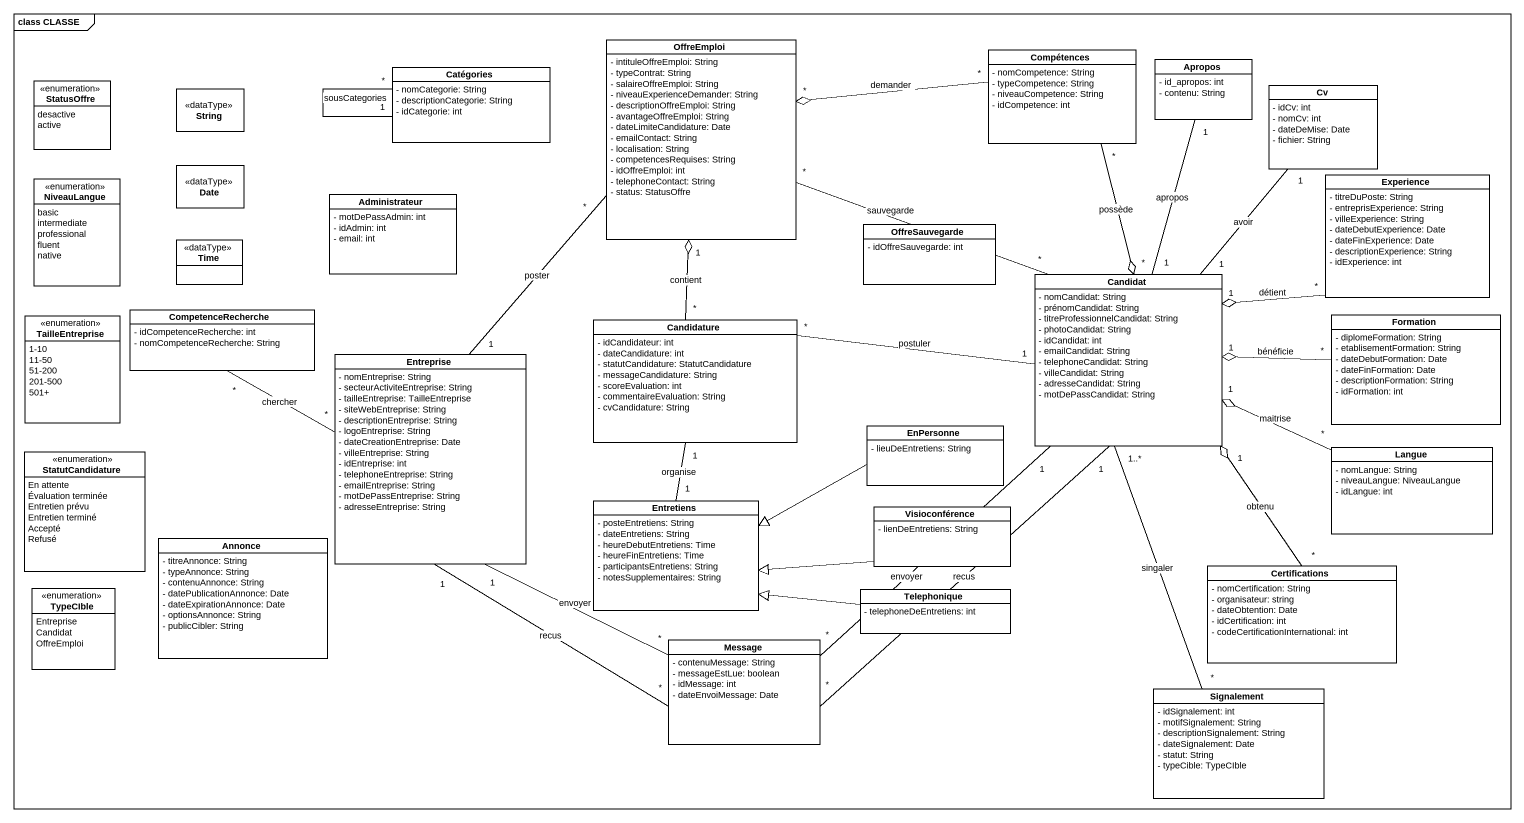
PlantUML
@startuml
mainframe class CLASSE
hide circle
hide empty members
skinparam classAttributeIconSize 0
class OffreEmploi {
  - intituleOffreEmploi: String
  - typeContrat: String
  - salaireOffreEmploi: String
  - niveauExperienceDemander: String
  - descriptionOffreEmploi: String
  - avantageOffreEmploi: String
  - dateLimiteCandidature: Date
  - emailContact: String
  - localisation: String
  - competencesRequises: String
  - idOffreEmploi: int
  - telephoneContact: String
  - status: StatusOffre
}
class Catégories {
  - nomCategorie: String
  - descriptionCategorie: String
  - idCategorie: int
}
class Compétences {
  - nomCompetence: String
  - typeCompetence: String
  - niveauCompetence: String
  - idCompetence: int
}
class Apropos {
  - id_apropos: int
  - contenu: String
}
enum StatusOffre {
  desactive
  active
}
class String <<dataType>>
class Cv {
  - idCv: int
  - nomCv: int
  - dateDeMise: Date
  - fichier: String
}
enum NiveauLangue {
  basic
  intermediate
  professional
  fluent
  native
}
class Date <<dataType>>
class Administrateur {
  - motDePassAdmin: int
  - idAdmin: int
  - email: int
}
class Experience {
  - titreDuPoste: String
  - entreprisExperience: String
  - villeExperience: String
  - dateDebutExperience: Date
  - dateFinExperience: Date
  - descriptionExperience: String
  - idExperience: int
}
class OffreSauvegarde {
  - idOffreSauvegarde: int
}
class Time <<dataType>>
class CompetenceRecherche {
  - idCompetenceRecherche: int
  - nomCompetenceRecherche: String
}
class Candidat {
  - nomCandidat: String
  - prénomCandidat: String
  - titreProfessionnelCandidat: String
  - photoCandidat: String
  - idCandidat: int
  - emailCandidat: String
  - telephoneCandidat: String
  - villeCandidat: String
  - adresseCandidat: String
  - motDePassCandidat: String
}
enum TailleEntreprise {
  1-10
  11-50
  51-200
  201-500
  501+
}
class Candidature {
  - idCandidateur: int
  - dateCandidature: int
  - statutCandidature: StatutCandidature
  - messageCandidature: String
  - scoreEvaluation: int
  - commentaireEvaluation: String
  - cvCandidature: String
}
class Formation {
  - diplomeFormation: String
  - etablisementFormation: String
  - dateDebutFormation: Date
  - dateFinFormation: Date
  - descriptionFormation: String
  - idFormation: int
}
class Entreprise {
  - nomEntreprise: String
  - secteurActiviteEntreprise: String
  - tailleEntreprise: TailleEntreprise
  - siteWebEntreprise: String
  - descriptionEntreprise: String
  - logoEntreprise: String
  - dateCreationEntreprise: Date
  - villeEntreprise: String
  - idEntreprise: int
  - telephoneEntreprise: String
  - emailEntreprise: String
  - motDePassEntreprise: String
  - adresseEntreprise: String
}
class EnPersonne {
  - lieuDeEntretiens: String
}
enum StatutCandidature {
  En attente
  Évaluation terminée
  Entretien prévu
  Entretien terminé
  Accepté
  Refusé
}
class Langue {
  - nomLangue: String
  - niveauLangue: NiveauLangue
  - idLangue: int
}
class Entretiens {
  - posteEntretiens: String
  - dateEntretiens: String
  - heureDebutEntretiens: Time
  - heureFinEntretiens: Time
  - participantsEntretiens: String
  - notesSupplementaires: String
}
class Annonce {
  - titreAnnonce: String
  - typeAnnonce: String
  - contenuAnnonce: String
  - datePublicationAnnonce: Date
  - dateExpirationAnnonce: Date
  - optionsAnnonce: String
  - publicCibler: String
}
class Visioconférence {
  - lienDeEntretiens: String
}
class Certifications {
  - nomCertification: String
  - organisateur: string
  - dateObtention: Date
  - idCertification: int
  - codeCertificationInternational: int
}
enum TypeCIble {
  Entreprise
  Candidat
  OffreEmploi
}
class Telephonique {
  - telephoneDeEntretiens: int
}
class Message {
  - contenuMessage: String
  - messageEstLue: boolean
  - idMessage: int
  - dateEnvoiMessage: Date
}
class Signalement {
  - idSignalement: int
  - motifSignalement: String
  - descriptionSignalement: String
  - dateSignalement: Date
  - statut: String
  - typeCible: TypeCIble
}
OffreEmploi "*" -right- "*" Candidat : sauvegarde
(OffreEmploi, Candidat) .. OffreSauvegarde
Catégories "*" -- "1" Catégories : sousCategories
Compétences "*" -left-o "*" OffreEmploi : demander
Compétences "*" --o "*" Candidat : possède
Experience "*" -left-o "1" Candidat : détient
Candidat "1" -up- "1" Apropos : apropos
Candidat "1" -up- "1" Cv : avoir
Candidat "1" -left- "*" Candidature : postuler
Candidature "*" -up-o "1" OffreEmploi : contient
Candidature "1" -- "1" Entretiens : organise
Formation "*" -left-o "1" Candidat : bénéficie
Entreprise "1" -up- "*" OffreEmploi : poster
Entreprise "*" -left- "*" CompetenceRecherche : chercher
EnPersonne -left-|> Entretiens
Langue "*" -left-o "1" Candidat : maitrise
Visioconférence -left-|> Entretiens
Certifications "*" -up-o "1" Candidat : obtenu
Telephonique -left-|> Entretiens
Message "*" -up- "1" Candidat : envoyer
Message "*" -up- "1" Candidat : recus
Message "*" -up- "1" Entreprise : recus
Message "*" -up- "1" Entreprise : envoyer
Signalement "*" -up- "1..*" Candidat : singaler
@enduml
